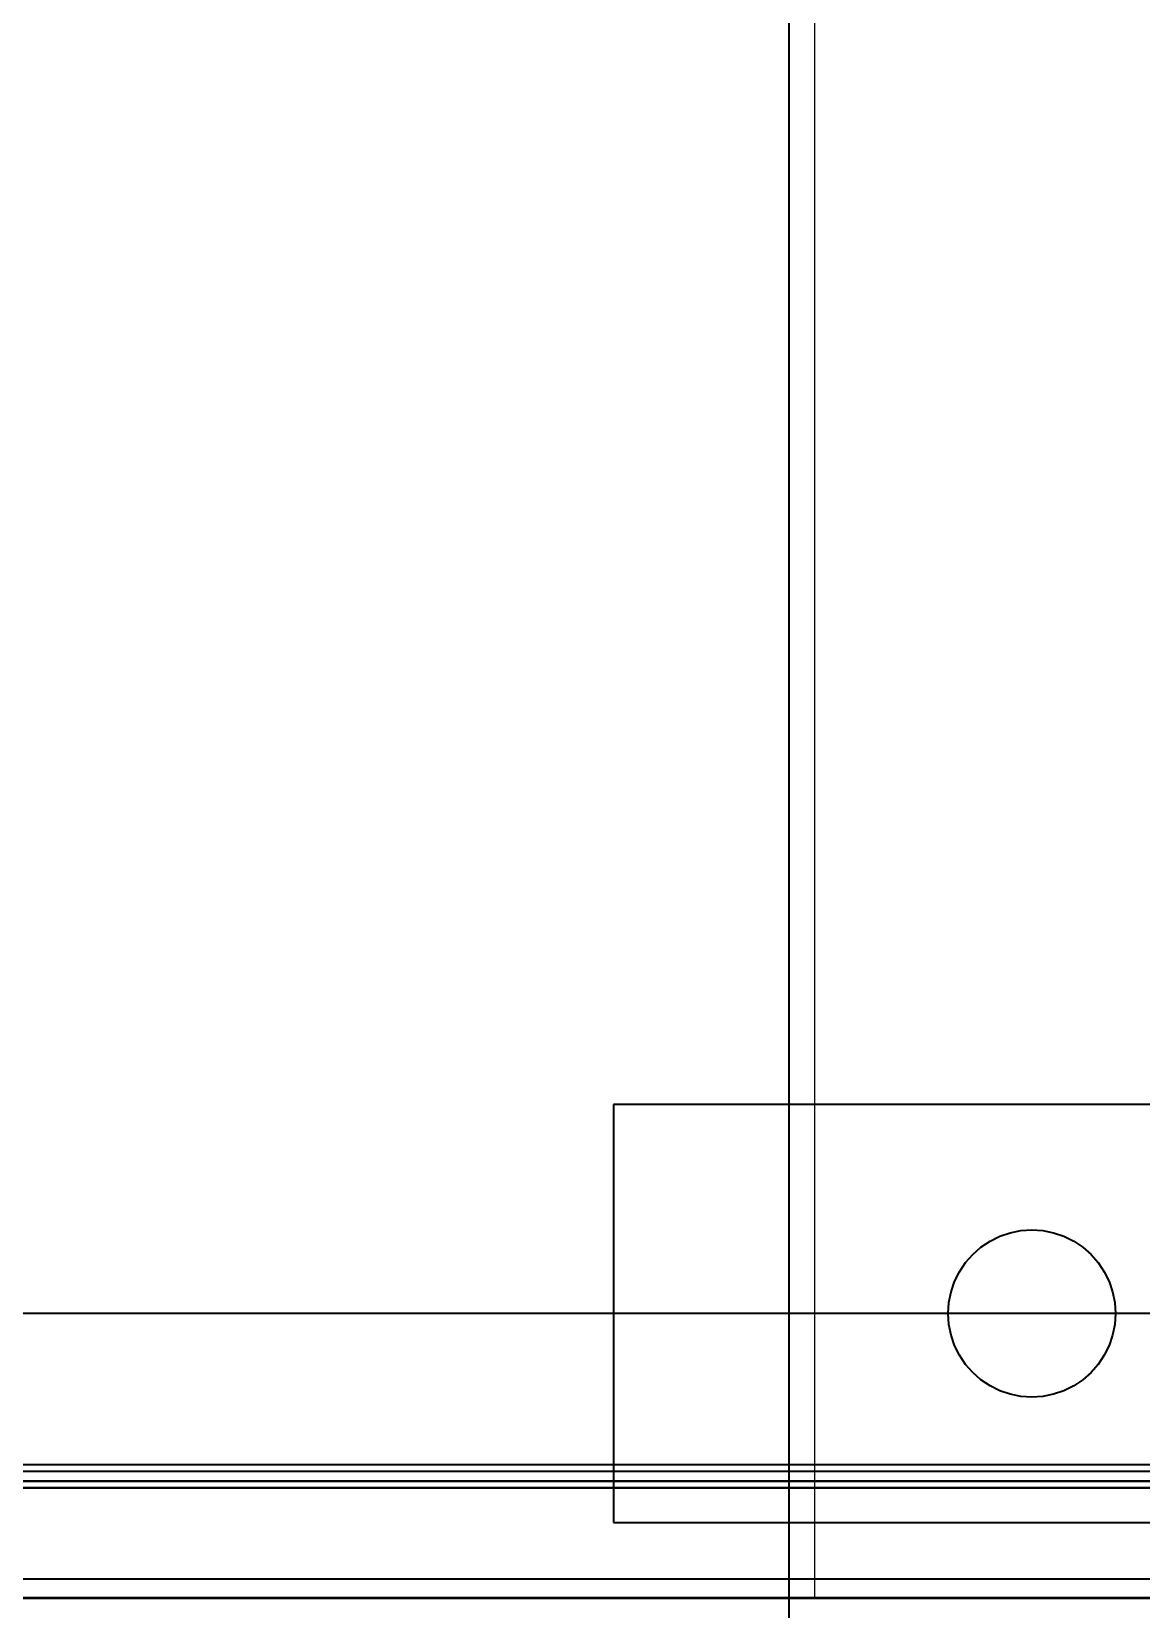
# Model space of a CAD drawing. Extents: x 0 to 756, y -25 to 420.
# Drawn here: x 340.75 to 347.38, y 302.13 to 311.56 of the extents above; entities that cross this region are included whole.
import ezdxf
from ezdxf.lldxf.tags import DXFTag

# ---------------------------------------------------------------- set-up
doc = ezdxf.new("R2010")
doc.units = 0
doc.layers.get('0').update_dxf_attribs({"lineweight": 25})
for name, color, linetype, lineweight in [('Allgemein03', 7, 'Continuous', 25), ('S_Einrichtung', 7, 'Continuous', 35), ('Wand Holz nicht tragend', 7, 'Continuous', 13)]:
    doc.layers.add(name, color=color, linetype=linetype, lineweight=lineweight)
for name, color, linetype, lineweight, true_color in [('L_Lüftungsgerät', 3, 'Continuous', 35, 0x00ff00), ('Raum', 250, 'Continuous', 13, 0x333333), ('S_Kaltwasser', 3, 'Continuous', 35, 0x00ff00)]:
    doc.layers.add(name, color=color, linetype=linetype, lineweight=lineweight, true_color=true_color)
tags = doc.linetypes.add('STRICHPUNKT2', pattern=[12.7, 6.35, -3.175, 0, -3.175]).pattern_tags.tags
tags[10:11] = [DXFTag(74, 4), DXFTag(75, 0), DXFTag(340, '0'), DXFTag(46, 0.0), DXFTag(50, 0.0), DXFTag(44, 0.0), DXFTag(45, 0.0)]
tags[8:9] = [DXFTag(74, 4), DXFTag(75, 0), DXFTag(340, '0'), DXFTag(46, 0.0), DXFTag(50, 0.0), DXFTag(44, 0.0), DXFTag(45, 0.0)]
tags[6:7] = [DXFTag(74, 4), DXFTag(75, 0), DXFTag(340, '0'), DXFTag(46, 0.0), DXFTag(50, 0.0), DXFTag(44, 0.0), DXFTag(45, 0.0)]
tags[4:5] = [DXFTag(74, 4), DXFTag(75, 0), DXFTag(340, '0'), DXFTag(46, 0.0), DXFTag(50, 0.0), DXFTag(44, 0.0), DXFTag(45, 0.0)]

# ---------------------------------------------------------------- blocks, each defined once
blk = doc.blocks.new('Referenz-A01I5XF3IE')
at = {"layer": 'Allgemein03', "color": 0, "lineweight": -2}
for q in [(345.4332, 314.2017), (369.4492, 302.1937)]:
    blk.add_line((345.4332, 302.1937), q, dxfattribs=at)
at = {"layer": 'Raum', "color": 0, "lineweight": -2}
blk.add_line((296.4005, 302.1937), (387.4612, 302.1937), dxfattribs=at)
at = {"layer": 'Wand Holz nicht tragend', "color": 0, "lineweight": 50}
blk.add_line((387.4612, 302.1937), (296.4005, 302.1937), dxfattribs=at)
blk = doc.blocks.new('3D-Objekt-A01I5XHHIE', base_point=(324.4794, 302.3529))
at = {"color": 0, "lineweight": -2}
for p, q in [((324.5194, 302.9929), (352.7994, 302.9929)), ((324.5794, 302.9529), (352.7394, 302.9529)), ((324.5194, 302.8929), (352.7994, 302.8929)), ((352.7994, 302.8929), (324.5194, 302.8929)), ((324.5794, 302.8529), (352.7394, 302.8529)), ((352.7394, 302.8529), (324.5794, 302.8529))]:
    blk.add_line(p, q, dxfattribs=at)
blk = doc.blocks.new('Waschmaschine-A01I5XJBIE', base_point=(345.2792, 302.0134))
at = {"color": 0, "lineweight": -2}
blk.add_line((345.2792, 302.0134), (345.2792, 314.0134), dxfattribs=at)
blk = doc.blocks.new('Verteiler-A01I5XQ1IE', base_point=(344.2299, 302.6458))
at = {"color": 0, "linetype": 'ByBlock', "lineweight": -2, "ltscale": 0.35}
for p, q in [((359.2299, 305.1458), (344.2299, 305.1458)), ((344.2299, 305.1458), (344.2299, 302.6458)), ((344.2299, 302.6458), (359.2299, 302.6458))]:
    blk.add_line(p, q, dxfattribs=at)
at = {"color": 0, "lineweight": -2}
for p, q in [((346.4799, 304.3289), (346.5386, 304.3578)), ((346.5386, 304.3578), (346.6005, 304.3788)), ((346.6005, 304.3788), (346.6647, 304.3916)), ((346.6647, 304.3916), (346.7299, 304.3958)), ((346.7299, 304.3958), (346.7952, 304.3916)), ((346.7952, 304.3916), (346.8594, 304.3788)), ((346.8594, 304.3788), (346.9213, 304.3578)), ((346.9213, 304.3578), (346.9799, 304.3289)), ((346.3764, 304.2494), (346.4256, 304.2925)), ((346.4256, 304.2925), (346.4799, 304.3289)), ((346.9799, 304.3289), (347.0343, 304.2925)), ((347.0343, 304.2925), (347.0835, 304.2494)), ((346.2969, 304.1458), (346.3333, 304.2002)), ((346.3333, 304.2002), (346.3764, 304.2494)), ((347.0835, 304.2494), (347.1266, 304.2002)), ((347.1266, 304.2002), (347.163, 304.1458)), ((346.247, 304.0253), (346.268, 304.0872)), ((346.268, 304.0872), (346.2969, 304.1458)), ((347.163, 304.1458), (347.1919, 304.0872)), ((347.1919, 304.0872), (347.2129, 304.0253)), ((346.2342, 303.9611), (346.247, 304.0253)), ((347.2129, 304.0253), (347.2257, 303.9611)), ((346.2299, 303.8958), (346.2342, 303.9611)), ((346.2342, 303.8306), (346.2299, 303.8958)), ((347.2257, 303.9611), (347.2299, 303.8958)), ((347.2299, 303.8958), (347.2257, 303.8306)), ((346.247, 303.7664), (346.2342, 303.8306)), ((347.2257, 303.8306), (347.2129, 303.7664)), ((346.268, 303.7045), (346.247, 303.7664)), ((346.2969, 303.6458), (346.268, 303.7045)), ((347.1919, 303.7045), (347.163, 303.6458)), ((347.2129, 303.7664), (347.1919, 303.7045)), ((346.3333, 303.5915), (346.2969, 303.6458)), ((347.163, 303.6458), (347.1266, 303.5915)), ((346.3764, 303.5423), (346.3333, 303.5915)), ((346.4256, 303.4992), (346.3764, 303.5423)), ((347.0835, 303.5423), (347.0343, 303.4992)), ((347.1266, 303.5915), (347.0835, 303.5423)), ((346.4799, 303.4628), (346.4256, 303.4992)), ((346.5386, 303.4339), (346.4799, 303.4628)), ((346.6005, 303.4129), (346.5386, 303.4339)), ((346.9213, 303.4339), (346.8594, 303.4129)), ((346.9799, 303.4628), (346.9213, 303.4339)), ((347.0343, 303.4992), (346.9799, 303.4628)), ((346.6647, 303.4001), (346.6005, 303.4129)), ((346.7299, 303.3958), (346.6647, 303.4001)), ((346.7952, 303.4001), (346.7299, 303.3958)), ((346.8594, 303.4129), (346.7952, 303.4001))]:
    blk.add_line(p, q, dxfattribs=at)
at = {"color": 0, "linetype": 'STRICHPUNKT2', "lineweight": -2, "ltscale": 0.35}
blk.add_line((359.2299, 303.8958), (344.2299, 303.8958), dxfattribs=at)
blk = doc.blocks.new('Verbundrohr (Stange)-A01I5XS3IE', base_point=(307.9896, 303.8958))
at = {"color": 0, "linetype": 'ByBlock', "lineweight": -2, "ltscale": 0.35}
blk.add_line((344.2299, 303.8958), (307.9896, 303.8958), dxfattribs=at)
blk = doc.blocks.new('Verbundrohr (Stange)-A01I5XUFIE', base_point=(285.8531, 302.3075))
at = {"color": 0, "linetype": 'ByBlock', "lineweight": -2, "ltscale": 0.35}
blk.add_line((351.7299, 302.3075), (285.8531, 302.3075), dxfattribs=at)

msp = doc.modelspace()

# ---------------------------------------------------------------- block references
at = {"color": 8, "lineweight": 25, "ltscale": 0.25, "true_color": 0x808080}
msp.add_blockref('Referenz-A01I5XF3IE', (0, 0), dxfattribs=at)
at = {"layer": 'L_Lüftungsgerät', "linetype": 'Continuous', "ltscale": 1.75}
msp.add_blockref('3D-Objekt-A01I5XHHIE', (324.4794, 302.3529), dxfattribs=at)
at = {"layer": 'S_Einrichtung', "linetype": 'Continuous', "ltscale": 0.35}
msp.add_blockref('Waschmaschine-A01I5XJBIE', (345.2792, 302.0134), dxfattribs=at)
at = {"layer": 'S_Einrichtung', "ltscale": 0.35}
msp.add_blockref('Verteiler-A01I5XQ1IE', (344.2299, 302.6458), dxfattribs=at)
at = {"layer": 'S_Kaltwasser', "ltscale": 0.35}
for name, p in [('Verbundrohr (Stange)-A01I5XS3IE', (307.9896, 303.8958)), ('Verbundrohr (Stange)-A01I5XUFIE', (285.8531, 302.3075))]:
    msp.add_blockref(name, p, dxfattribs=at)

doc.saveas('drawing.dxf')
